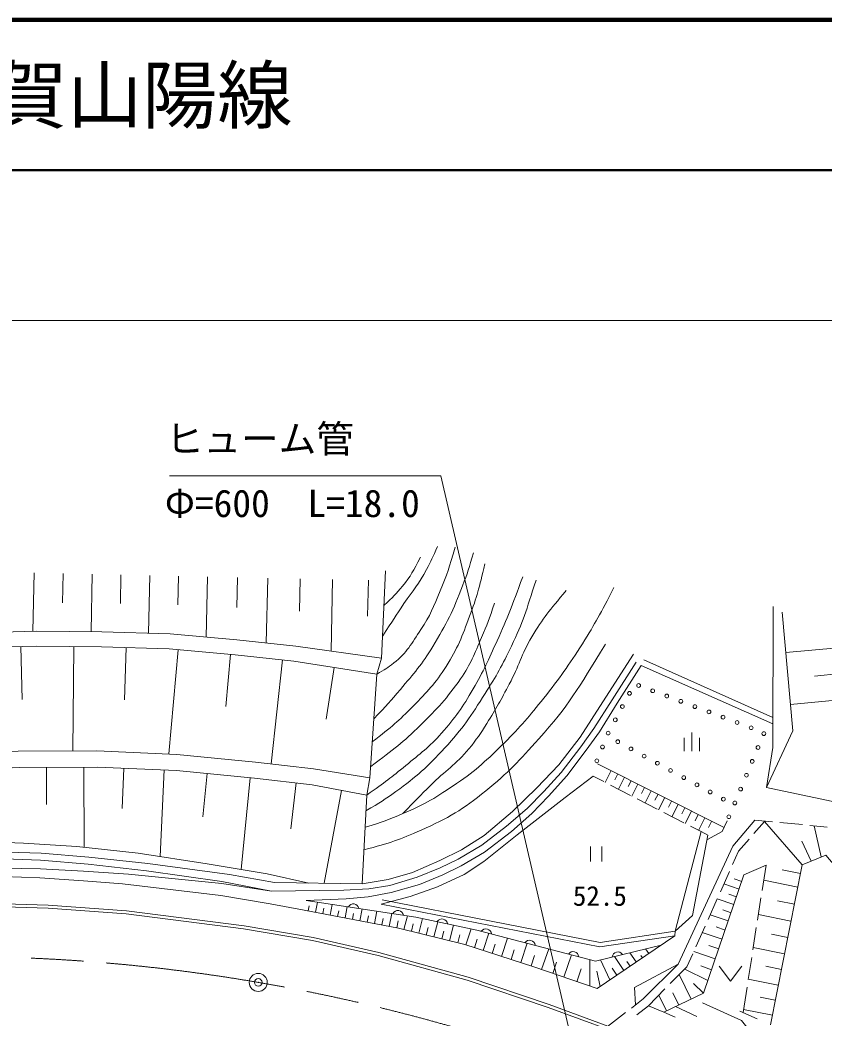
# Model space of a CAD drawing. Units: millimetres at full size, sheet at 1:1000; details may follow other scales. Extents: x 40000 to 680000, y 20000 to 380000.
# Drawn here: x 243602 to 297111, y 313596 to 380000 of the extents above; entities that cross this region are included whole.
import ezdxf
from ezdxf.enums import TextEntityAlignment as Align

# ---------------------------------------------------------------- set-up
doc = ezdxf.new("R2010")
doc.units = ezdxf.units.MM
doc.header["$LTSCALE"] = 1000
doc.header["$PDMODE"] = 32
doc.header["$PDSIZE"] = 500
doc.linetypes.add('CHAIN', pattern=[18.5, 12, -1.5, 3.5, -1.5])
for name, color, linetype, lineweight in [('M-BGD', 7, 'Continuous', 13), ('M-BMK', 2, 'CHAIN', 13), ('M-BMK-SRVR', 3, 'Continuous', 13), ('M-STR-HTXT', 7, 'Continuous', 13), ('M-TTL', 2, 'Continuous', 140), ('M-TTL-LINE', 7, 'Continuous', 50)]:
    doc.layers.add(name, color=color, linetype=linetype, lineweight=lineweight)
doc.layers.add('M-TTL-TXT', color=7, linetype='Continuous')
doc.styles.add('ＭＳ ゴシック', font='')
doc.styles.get('ＭＳ ゴシック').set_extended_font_data('MS Gothic')

msp = doc.modelspace()

# ---------------------------------------------------------------- linework, layer by layer
at = {"layer": 'M-BGD'}
for p, q in [((244547, 343205), (244463, 339335)), ((246482, 343163), (246440, 341228)), ((248417, 343121), (248334, 339303)), ((250325, 343079), (250284, 341171)), ((252234, 343038), (252151, 339200)), ((254153, 342996), (254112, 341077)), ((256072, 342955), (255985, 338941)), ((258079, 342911), (258036, 340904)), ((260086, 342868), (259993, 338548)), ((262247, 342821), (262200, 340661)), ((264407, 342774), (264303, 338005)), ((266791, 342723), (266740, 340338)), ((243669, 338317), (243754, 334796)), ((247191, 338316), (247116, 331366)), ((250665, 338245), (250558, 334772)), ((254136, 338102), (253515, 331163)), ((298031, 338237), (294573, 337908)), ((257606, 337792), (257296, 334322)), ((261070, 337426), (260329, 330505)), ((293708, 333595), (285113, 337418)), ((264514, 336926), (263978, 333487)), ((293704, 333159), (284950, 337052)), ((298195, 336509), (296467, 336344)), ((298360, 334780), (294881, 334449)), ((287812, 331353), (287812, 332228)), ((288312, 331353), (288312, 332603)), ((288812, 331353), (288812, 332228)), ((245359, 330280), (245370, 327792)), ((247847, 330291), (247871, 324946)), ((250518, 330217), (250401, 327547)), ((253189, 330100), (252936, 324339)), ((282046, 330516), (290461, 326262)), ((282938, 330065), (282540, 329276)), ((256061, 329863), (255780, 326993)), ((258931, 329581), (258332, 323476)), ((281754, 329680), (282448, 329324)), ((283385, 329839), (283185, 329445)), ((283831, 329614), (283429, 328819)), ((284277, 329388), (284076, 328991)), ((261979, 329235), (261628, 326188)), ((265005, 328744), (263844, 322564)), ((282893, 329095), (284227, 328409)), ((284723, 329163), (284319, 328362)), ((285170, 328937), (284967, 328537)), ((285616, 328711), (285208, 327905)), ((284672, 328181), (286006, 327495)), ((286062, 328486), (285858, 328083)), ((286508, 328260), (286098, 327448)), ((286954, 328035), (286749, 327628)), ((287401, 327809), (286987, 326991)), ((287847, 327583), (287640, 327174)), ((286450, 327267), (287785, 326581)), ((288293, 327358), (287876, 326534)), ((288739, 327132), (288531, 326720)), ((289186, 326907), (288766, 326077)), ((292516, 326768), (293676, 326655)), ((288229, 326352), (288923, 325996)), ((289632, 326681), (289422, 326266)), ((292446, 325870), (293147, 326675)), ((295659, 323799), (293147, 326675)), ((294174, 326607), (295667, 326461)), ((296165, 326413), (297326, 326299)), ((296930, 324311), (296443, 326385)), ((288923, 325996), (289381, 325760)), ((291417, 324689), (292118, 325493)), ((281569, 325018), (281569, 324018)), ((282319, 324018), (282319, 325018)), ((296264, 324043), (295630, 325370)), ((291026, 323812), (291417, 324689)), ((293254, 323770), (292990, 322080)), ((295541, 323207), (294322, 323449)), ((290210, 321986), (290822, 323355)), ((291631, 322675), (291125, 322848)), ((295363, 322309), (293096, 322759)), ((260535, 322608), (266373, 322530)), ((291458, 322169), (290446, 322515)), ((289394, 320160), (290006, 321529)), ((291113, 321157), (290008, 321534)), ((291285, 321663), (290779, 321836)), ((292913, 321586), (292682, 320103)), ((295137, 321176), (294004, 321401)), ((262778, 320731), (262842, 321067)), ((263269, 320637), (263398, 321308)), ((263760, 320543), (263828, 320898)), ((264251, 320449), (264387, 321158)), ((265234, 320261), (265377, 321008)), ((266216, 320073), (266366, 320858)), ((290924, 320605), (290372, 320793)), ((264743, 320355), (264814, 320729)), ((265725, 320167), (265800, 320560)), ((266707, 319979), (266786, 320391)), ((267198, 319885), (267356, 320708)), ((267689, 319790), (267772, 320222)), ((268180, 319696), (268345, 320559)), ((269158, 319488), (269385, 320401)), ((270136, 319244), (270380, 320223)), ((290735, 320052), (289530, 320464)), ((294912, 320043), (292740, 320474)), ((268671, 319602), (268760, 320064)), ((269647, 319366), (269769, 319855)), ((270642, 319119), (270768, 319624)), ((271147, 318993), (271399, 320004)), ((272191, 318733), (272451, 319777)), ((273278, 318458), (273621, 319525)), ((288578, 318334), (289190, 319703)), ((290530, 319450), (289927, 319655)), ((292605, 319609), (292374, 318127)), ((271669, 318863), (271799, 319385)), ((272735, 318598), (272871, 319142)), ((273852, 318273), (274037, 318847)), ((274426, 318088), (274796, 319236)), ((275643, 317696), (276035, 318914)), ((290324, 318847), (289008, 319296)), ((294697, 318956), (293610, 319172)), ((275035, 317892), (275231, 318501)), ((276289, 317488), (276497, 318134)), ((276934, 317281), (277350, 318571)), ((278313, 316825), (278786, 318197)), ((285445, 317886), (285234, 318196)), ((290099, 318189), (289441, 318413)), ((294481, 317870), (292399, 318284)), ((277625, 317058), (277848, 317749)), ((279801, 316312), (280314, 317800)), ((281519, 315719), (281536, 317482)), ((282860, 316128), (282237, 317468)), ((283791, 316761), (283158, 317692)), ((284618, 317324), (284196, 317944)), ((285031, 317605), (284926, 317760)), ((287982, 317000), (288374, 317877)), ((289874, 317531), (288438, 318021)), ((292297, 317633), (292066, 316151)), ((279057, 316568), (279313, 317312)), ((280660, 316015), (280956, 316875)), ((283326, 316445), (283009, 316910)), ((284205, 317042), (283994, 317353)), ((286879, 315886), (287982, 317000)), ((289384, 316095), (287837, 316854)), ((289629, 316813), (288911, 317058)), ((290134, 317057), (290884, 316057)), ((290884, 316057), (291634, 317057)), ((294274, 316829), (293233, 317036)), ((282221, 315693), (281985, 316723)), ((288261, 314854), (287478, 316491)), ((294067, 315788), (292071, 316184)), ((285424, 314417), (286527, 315531)), ((289080, 315246), (288413, 315904)), ((291989, 315657), (291726, 313967)), ((284291, 314259), (285079, 314865)), ((286624, 314071), (286121, 315121)), ((287443, 314462), (287051, 315281)), ((293869, 314790), (292871, 314988)), ((284642, 313802), (285424, 314417)), ((286453, 313989), (285424, 314417)), ((287215, 314353), (288636, 313696)), ((293671, 313792), (291758, 314172)), ((282705, 313041), (283895, 313955)), ((286453, 313989), (287203, 313643)), ((292671, 313548), (291510, 314062))]:
    msp.add_line(p, q, dxfattribs=at)
for points in [[(266373, 322530), (266674, 328430), (266892, 329568), (267344, 336485), (267671, 337528), (267936, 343347)], [(293727, 340971), (293703, 331600), (293283, 328925)], [(333399, 293459), (323003, 298535), (317659, 303263), (323797, 301954), (331369, 295692), (331883, 296190), (324561, 303481), (316810, 305615), (311623, 305008), (306447, 310059), (305574, 313105), (304196, 320746), (299265, 327663), (293283, 328925), (295035, 332710), (294334, 340597)], [(240013, 339194), (244708, 339342), (249054, 339296), (253588, 339155), (258028, 338758), (261953, 338337), (267671, 337528)], [(239149, 338208), (244718, 338342), (249034, 338296), (253528, 338157), (257930, 337763), (261830, 337345), (267344, 336485)], [(266373, 322530), (268113, 322802), (269717, 323285), (271540, 324079), (272989, 324780), (274500, 325746), (276385, 327335), (278005, 328909), (279470, 330451), (280872, 332289), (282398, 334626), (284439, 337804)], [(284613, 337268), (283012, 334762), (281797, 332862), (280932, 331648), (279617, 329927), (278466, 328659), (277345, 327538), (275982, 326353), (274346, 325108), (272763, 324170), (271574, 323579), (270029, 322966), (268205, 322423), (266820, 322183), (265155, 322107), (260331, 322033)], [(284950, 337052), (283351, 334549), (282177, 332638), (281284, 331413), (279986, 329710), (278771, 328359), (277670, 327207), (276309, 326012), (274523, 324641), (272955, 323727), (271750, 323125), (270182, 322481), (268312, 321941), (266765, 321650), (265300, 321526), (262646, 321421)], [(232468, 330586), (238368, 331093), (243485, 331350), (248720, 331373), (254048, 331139), (259282, 330625), (263138, 330181), (266892, 329568)], [(233029, 329549), (238478, 330017), (243555, 330272), (248742, 330295), (254019, 330064), (259218, 329553), (263042, 329113), (266674, 328430)], [(267639, 321162), (269561, 321690), (271389, 322320), (273162, 323144), (274464, 324009), (276696, 325785), (279885, 328268), (281754, 329680)], [(226978, 326736), (229299, 324462), (234082, 324680), (238569, 324711), (241965, 324664), (245003, 324555), (248181, 324290), (252122, 323885), (257543, 323138), (260535, 322608)], [(285079, 314865), (287398, 317187), (291044, 325039), (292516, 326768)], [(226663, 326415), (229124, 324003), (234094, 324230), (238567, 324261), (241954, 324214), (244976, 324106), (248139, 323842), (252020, 323395), (257038, 322670), (260331, 322033)], [(289322, 325453), (290337, 325998), (290670, 326705)], [(228645, 325103), (232111, 325324), (234915, 325407), (239270, 325407), (243847, 325241), (247378, 324998), (251463, 324562), (256050, 323866), (260059, 323181), (262831, 322577)], [(288923, 325996), (287197, 319370), (288362, 320411), (289381, 325760)], [(301758, 315316), (300589, 320481), (297224, 324430), (295659, 323799), (293540, 313136)], [(242482, 323556), (244967, 323522), (247834, 323362), (250818, 323162), (257035, 322552), (260331, 322033)], [(286453, 313989), (289097, 315253), (291781, 323115), (293254, 323770)], [(242493, 323020), (244923, 322916), (247821, 322718), (250427, 322532), (256968, 321753), (260255, 321192)], [(286272, 318448), (281901, 317386), (274003, 319443), (269952, 320315), (262646, 321421)], [(287197, 319370), (282206, 318631), (267696, 321456)], [(240375, 321050), (245469, 320910), (250680, 320536), (258485, 319531), (263065, 318760), (267435, 317755), (273370, 316120), (278745, 314297), (284937, 312030), (291270, 309320), (295383, 307287), (301996, 303618), (308165, 299739), (313026, 296327), (320293, 290906), (347987, 270020)], [(240377, 321250), (245479, 321110), (250700, 320735), (258514, 319729), (263104, 318956), (267484, 317949), (273429, 316311), (278811, 314486), (285011, 312216), (291354, 309501), (295476, 307464), (302098, 303790), (308276, 299905), (313143, 296489), (320413, 291066), (348107, 270180)], [(260255, 321192), (262516, 320782), (268789, 319580), (273213, 318479), (277793, 317004), (282010, 315550), (287177, 319064), (287197, 319370)], [(287177, 319064), (282200, 318326), (267639, 321162)], [(284569, 314472), (284500, 315622), (287398, 317187)], [(292242, 312645), (291619, 313424), (289018, 314608)]]:
    msp.add_lwpolyline(points, dxfattribs=at)
for centre in [(284773, 335722), (285709, 335370), (284165, 335199), (286645, 335019), (287581, 334667), (283692, 334318), (288517, 334316), (289454, 333964), (283220, 333436), (290390, 333613), (291326, 333261), (292262, 332910), (282747, 332555), (283384, 331981), (293103, 332517), (282367, 331630), (284262, 331503), (292718, 331594), (281988, 330705), (285141, 331025), (292333, 330671), (286019, 330547), (286897, 330069), (287775, 329591), (291947, 329749), (288654, 329113), (289532, 328635), (291562, 328826), (290410, 328157), (291177, 327903), (290775, 326987)]:
    msp.add_circle(centre, 125, dxfattribs=at)
for centre, start, end in [((265784, 320825), 10.31623, 152.46695), ((268751, 320376), 10.31623, 152.46695), ((271689, 319818), 6.7697, 148.92041), ((274611, 319161), 4.33138, 146.48209), ((277514, 318405), 4.33138, 146.48209), ((280417, 317649), 4.33138, 146.48209), ((283385, 317624), 32.57884, 174.72955)]:
    msp.add_arc(centre, 370, start, end, dxfattribs=at)
for points, knots in [([(267344, 336485), (267879, 336758), (268062, 336896), (268480, 337218), (269365, 337899), (269654, 338514), (270280, 339438), (270909, 340368), (271126, 340975), (271565, 342008), (272037, 343119), (272158, 343544), (272570, 344929)], [0, 0, 0, 0, 1, 1, 1, 2, 2, 2, 3, 3, 3, 4, 4, 4, 4]), ([(267739, 339023), (268431, 340068), (268604, 340329), (269158, 341167), (269743, 342052), (270157, 342497), (270654, 343434), (270965, 344022), (271074, 344242), (271378, 344976)], [0, 0, 0, 0, 1, 1, 1, 2, 2, 2, 3, 3, 3, 3]), ([(267149, 333510), (268017, 334412), (268258, 334678), (268924, 335465), (269825, 336530), (270353, 337123), (271074, 338316), (271985, 339822), (272445, 340711), (273061, 342359), (273377, 343205), (273492, 343515), (273785, 344556)], [0, 0, 0, 0, 1, 1, 1, 2, 2, 2, 3, 3, 3, 4, 4, 4, 4]), ([(267831, 341058), (268434, 341603), (268627, 341797), (269065, 342336), (269620, 343020), (269771, 343341), (270256, 344252)], [0, 0, 0, 0, 1, 1, 1, 2, 2, 2, 2]), ([(267049, 331973), (268365, 333008), (268785, 333333), (269766, 334344), (270700, 335307), (271246, 335850), (271962, 336984), (272732, 338203), (273022, 338976), (273528, 340326), (274024, 341652), (274148, 342169), (274533, 343808)], [0, 0, 0, 0, 1, 1, 1, 2, 2, 2, 3, 3, 3, 4, 4, 4, 4]), ([(266621, 327389), (267578, 327933), (267864, 328130), (268621, 328665), (270009, 329647), (270711, 330318), (271869, 331563), (273069, 332853), (273610, 333699), (274556, 335185), (275313, 336374), (275699, 337069), (276309, 338340), (277101, 339991), (277282, 340654), (277944, 342733)], [0, 0, 0, 0, 1, 1, 1, 2, 2, 2, 3, 3, 3, 4, 4, 4, 5, 5, 5, 5]), ([(266674, 328430), (267933, 329328), (268294, 329583), (269275, 330395), (270241, 331194), (270825, 331608), (271658, 332544), (272598, 333600), (273046, 334270), (273762, 335489), (274469, 336693), (274770, 337421), (275351, 338690), (276095, 340318), (276297, 340901), (277056, 342943)], [0, 0, 0, 0, 1, 1, 1, 2, 2, 2, 3, 3, 3, 4, 4, 4, 5, 5, 5, 5]), ([(266564, 326287), (267754, 326644), (268124, 326783), (269088, 327193), (270562, 327821), (271340, 328299), (272663, 329203), (274011, 330123), (274682, 330766), (275841, 331914), (276940, 333001), (277501, 333668), (278459, 334881), (279534, 336243), (280103, 337036), (281029, 338503), (281924, 339920), (282199, 340445), (283132, 342242)], [0, 0, 0, 0, 1, 1, 1, 2, 2, 2, 3, 3, 3, 4, 4, 4, 5, 5, 5, 6, 6, 6, 6]), ([(269088, 327193), (269967, 328116), (270203, 328357), (270934, 329086), (271908, 330057), (272602, 330459), (273481, 331516), (273996, 332136), (274243, 332518), (274673, 333199), (275301, 334195), (275617, 334776), (276168, 335816), (276804, 337013), (276974, 337780), (277664, 338947), (278427, 340239), (278816, 340681), (279954, 342032)], [0, 0, 0, 0, 1, 1, 1, 2, 2, 2, 3, 3, 3, 4, 4, 4, 5, 5, 5, 6, 6, 6, 6]), ([(266942, 330330), (268543, 331523), (269060, 331899), (270256, 333082), (271389, 334201), (272018, 334855), (272920, 336167), (273605, 337162), (273844, 337814), (274322, 338924), (274698, 339794), (274816, 340108), (275187, 341191)], [0, 0, 0, 0, 1, 1, 1, 2, 2, 2, 3, 3, 3, 4, 4, 4, 4]), ([(266488, 324782), (268268, 325261), (268864, 325452), (270303, 326095), (272098, 326896), (273078, 327471), (274603, 328712), (276099, 329931), (276839, 330737), (278131, 332171), (280149, 334408), (280696, 335456), (282571, 338480)], [0, 0, 0, 0, 1, 1, 1, 2, 2, 2, 3, 3, 3, 4, 4, 4, 4])]:
    msp.add_open_spline(points, degree=3, knots=knots, dxfattribs=at)
at = {"layer": 'M-BMK'}
msp.add_arc((239178, 197693), 120000, 52.9195, 116.44744, dxfattribs=at)
at = {"layer": 'M-BMK-SRVR'}
msp.add_circle((259460, 315967), 600, dxfattribs=at)
msp.add_point((259460, 315967), dxfattribs=at)
at = {"layer": 'M-STR-HTXT'}
for p, q in [((191046, 360000), (571259, 360000)), ((253549, 349659), (271609, 349659)), ((271609, 349659), (280485, 311334))]:
    msp.add_line(p, q, dxfattribs=at)
at = {"layer": 'M-TTL'}
msp.add_line((680000, 380000), (40000, 380000), dxfattribs=at)
at = {"layer": 'M-TTL-LINE'}
msp.add_line((40000, 370000), (680000, 370000), dxfattribs=at)

# ---------------------------------------------------------------- texts
at = {"layer": 'M-BGD', "style": 'ＭＳ ゴシック'}
msp.add_text('52.5', height=1320, dxfattribs=at).set_placement((282191, 321722), align=Align.MIDDLE_CENTER)
at = {"layer": 'M-STR-HTXT', "style": 'ＭＳ ゴシック'}
msp.add_text('ヒューム管', height=1833, dxfattribs=at).set_placement((259569, 350668), align=Align.BOTTOM_CENTER)
msp.add_text('Φ=600\u3000L=18.0', height=1833, dxfattribs=at).set_placement((253240, 346376), align=Align.BOTTOM_LEFT)
at = {"layer": 'M-TTL-TXT', "style": 'ＭＳ ゴシック'}
msp.add_text('一般県道宇賀山陽線', height=3666, dxfattribs=at).set_placement((216734, 375000), align=Align.MIDDLE_LEFT)

doc.saveas('drawing.dxf')
